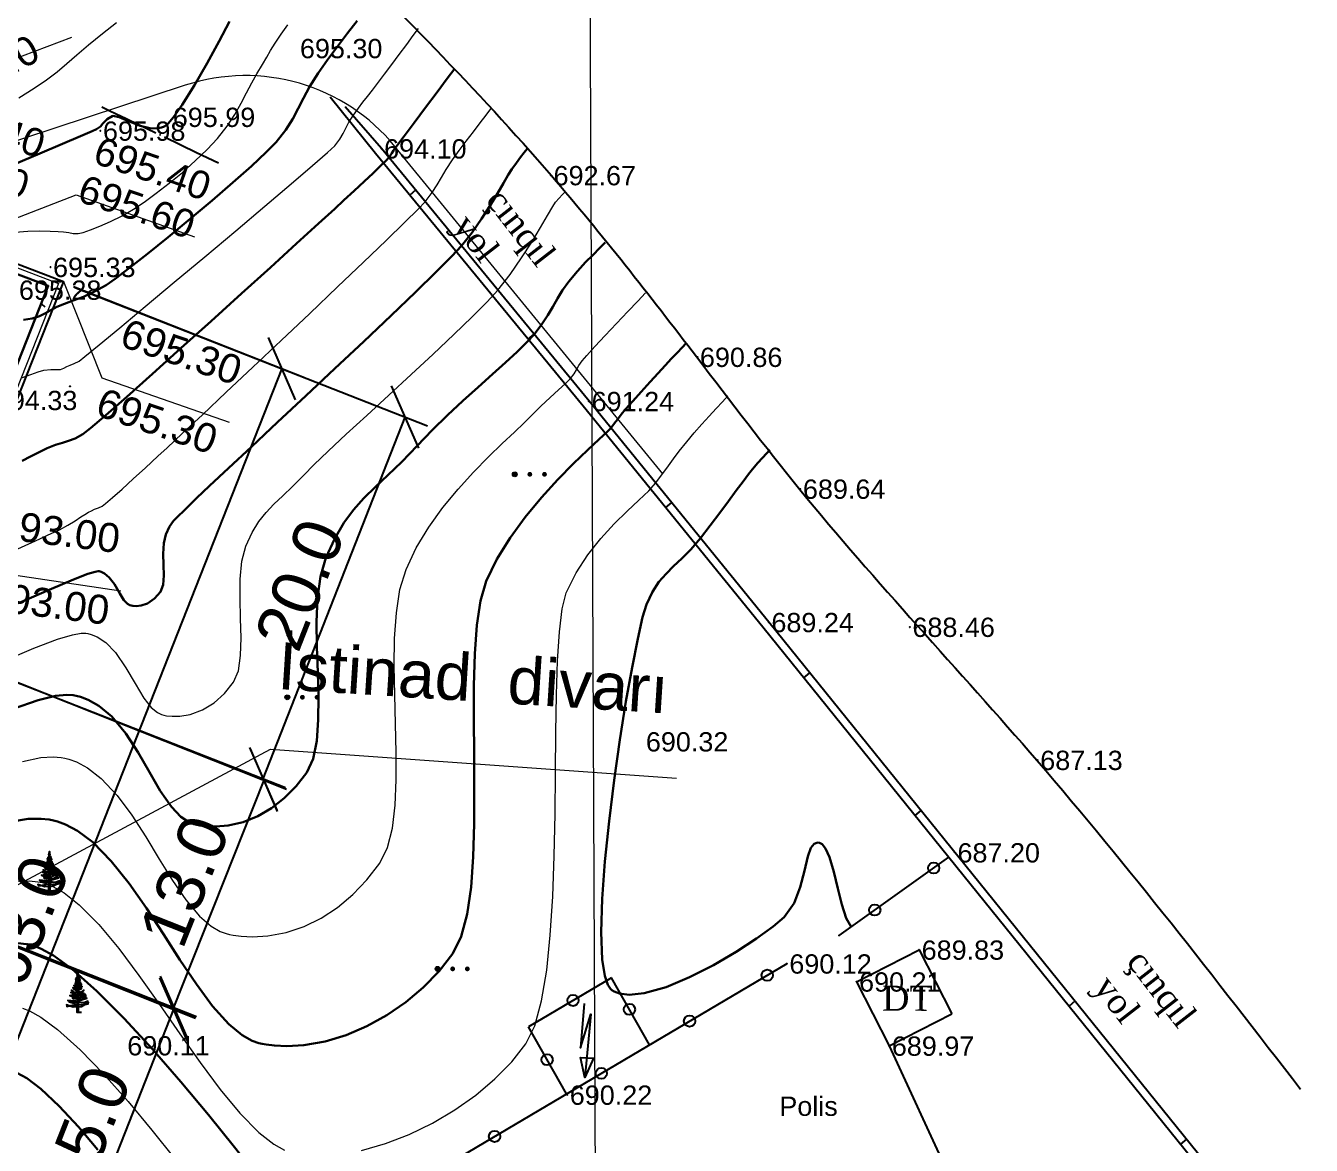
# Model space of a CAD drawing. Header units: feet. Extents: x 3381 to 1374491, y 675186 to 8751562.
# Drawn here: x 688455.3 to 688521.9, y 4376128 to 4376186 of the extents above; entities that cross this region are included whole.
import ezdxf

# ---------------------------------------------------------------- set-up
doc = ezdxf.new("R2010")
doc.units = ezdxf.units.FT
doc.header["$MEASUREMENT"] = 0
doc.header["$PDMODE"] = 34
doc.header["$PDSIZE"] = 0.01
doc.linetypes.add('ACAD_ISO03W100', pattern=[30, 12, -18])
doc.linetypes.add('DASHEDX2', pattern=[38.1, 25.4, -12.7])
doc.layers.get('0').update_dxf_attribs({"linetype": 'CONTINUOUS'})
doc.layers.get('Defpoints').update_dxf_attribs({"linetype": 'CONTINUOUS'})
for name, color, linetype in [('0_Point_Height', 2, 'CONTINUOUS'), ('0_Point_Point', 7, 'CONTINUOUS'), ('Aqaclar', 3, 'CONTINUOUS'), ('col bitkisi', 7, 'CONTINUOUS'), ('Lep-Stolb', 7, 'CONTINUOUS'), ('Yazilar', 7, 'CONTINUOUS')]:
    doc.layers.add(name, color=color, linetype=linetype)
for name, color, linetype, lineweight in [('ANA HORIZONTAL', 24, 'CONTINUOUS', 30), ('HORIZANTAL', 24, 'CONTINUOUS', 13), ('km setka', 170, 'CONTINUOUS', 15), ('kontur', 5, 'CONTINUOUS', 0)]:
    doc.layers.add(name, color=color, linetype=linetype, lineweight=lineweight)
doc.styles.get("Standard").update_dxf_attribs({"font": 'arial.ttf', "height": 2.5})
doc.dimstyles.new('ISO-25', dxfattribs={"dimtxt": 2.5, "dimasz": 2.5, "dimexe": 1.25, "dimexo": 0.625, "dimtad": 1, "dimtxsty": 'Standard', "dimblk": 'OBLIQUE', "dimcen": 2.5, "dimadec": 0, "dimazin": 0, "dimtfac": 1, "dimtmove": 0, "dimatfit": 3, "dimldrblk": 'OBLIQUE', "dimfxl": 1, "dimarcsym": 0})

# ---------------------------------------------------------------- blocks, each defined once
blk = doc.blocks.new('_Oblique')
at = {"color": 0, "linetype": 'ByBlock', "lineweight": -2}
blk.add_line((-0.5, -0.5), (0.5, 0.5), dxfattribs=at)
blk = doc.blocks.new('*D124')
at = {"color": 0, "lineweight": -2, "transparency": 16777216}
for p, q in [((688457.755, 4376172.476), (688469.712, 4376167.76)), ((688468.549, 4376168.219), (688445.411, 4376109.556)), ((688434.617, 4376113.813), (688446.573, 4376109.097))]:
    blk.add_line(p, q, dxfattribs=at)
at = {"layer": 'Defpoints', "color": 0, "lineweight": 13, "transparency": 16777216}
for p in [(688457.174, 4376172.705), (688434.036, 4376114.042), (688445.411, 4376109.556)]:
    blk.add_point(p, dxfattribs=at)
at = {"color": 0, "lineweight": -2, "transparency": 16777216, "xscale": 2.5, "yscale": 2.5, "zscale": 2.5}
for p, rotation in [((688468.549, 4376168.219), 68.47466088882773), ((688445.411, 4376109.556), 248.4746608888277)]:
    blk.add_blockref('_Oblique', p, dxfattribs=dict(at, rotation=rotation))
at = {"color": 0, "lineweight": 18, "transparency": 16777216, "insert": (688455.21, 4376139.585), "char_height": 2.5, "width": 9.62577, "attachment_point": 5, "rotation": 68.47466}
blk.add_mtext('{\\fArial|b0|i0|c238|p34;63.0}', dxfattribs=at)
blk = doc.blocks.new('*D133')
at = {"color": 0, "lineweight": -2, "transparency": 16777216}
for p, q in [((688445.748, 4376141.879), (688464.13, 4376134.645)), ((688462.967, 4376135.103), (688457.364, 4376120.864)), ((688440.145, 4376127.641), (688458.527, 4376120.407))]:
    blk.add_line(p, q, dxfattribs=at)
at = {"layer": 'Defpoints', "color": 0, "lineweight": 13, "transparency": 16777216}
for p in [(688445.166, 4376142.108), (688439.563, 4376127.87), (688457.364, 4376120.864)]:
    blk.add_point(p, dxfattribs=at)
at = {"color": 0, "lineweight": -2, "transparency": 16777216, "xscale": 2.5, "yscale": 2.5, "zscale": 2.5}
for p, rotation in [((688462.967, 4376135.103), 68.51816272199878), ((688457.364, 4376120.864), 248.5181627219987)]:
    blk.add_blockref('_Oblique', p, dxfattribs=dict(at, rotation=rotation))
at = {"color": 0, "lineweight": 13, "transparency": 16777216, "insert": (688458.396, 4376128.68), "char_height": 2.5, "attachment_point": 5, "rotation": 68.51816}
blk.add_mtext('{\\fArial|b0|i0|c238|p34;15.0}', dxfattribs=at)
blk = doc.blocks.new('*D134')
at = {"color": 0, "lineweight": -2, "transparency": 16777216}
for p, q in [((688450.42, 4376153.71), (688468.783, 4376146.423)), ((688462.914, 4376135.02), (688467.621, 4376146.884)), ((688445.712, 4376141.845), (688464.075, 4376134.559))]:
    blk.add_line(p, q, dxfattribs=at)
at = {"layer": 'Defpoints', "color": 0, "lineweight": 13, "transparency": 16777216}
for p in [(688449.839, 4376153.94), (688467.621, 4376146.884), (688445.131, 4376142.076)]:
    blk.add_point(p, dxfattribs=at)
at = {"color": 0, "lineweight": -2, "transparency": 16777216, "xscale": 2.5, "yscale": 2.5, "zscale": 2.5}
for p, rotation in [((688467.621, 4376146.884), 68.35683997486306), ((688462.914, 4376135.02), 248.3568399748631)]:
    blk.add_blockref('_Oblique', p, dxfattribs=dict(at, rotation=rotation))
at = {"color": 0, "lineweight": 13, "transparency": 16777216, "insert": (688463.499, 4376141.654), "char_height": 2.5, "width": 11.27116, "attachment_point": 5, "rotation": 68.35684}
blk.add_mtext('{\\fArial|b0|i0|c238|p34;13.0}', dxfattribs=at)
blk = doc.blocks.new('*D135')
at = {"color": 0, "lineweight": -2, "transparency": 16777216}
for p, q in [((688457.815, 4376172.423), (688476.092, 4376165.254)), ((688467.571, 4376146.957), (688474.928, 4376165.71)), ((688450.459, 4376153.67), (688468.735, 4376146.5))]:
    blk.add_line(p, q, dxfattribs=at)
at = {"layer": 'Defpoints', "color": 0, "lineweight": 13, "transparency": 16777216}
for p in [(688457.234, 4376172.652), (688474.928, 4376165.71), (688449.877, 4376153.898)]:
    blk.add_point(p, dxfattribs=at)
at = {"color": 0, "lineweight": -2, "transparency": 16777216, "xscale": 2.5, "yscale": 2.5, "zscale": 2.5}
for p, rotation in [((688474.928, 4376165.71), 68.5803896214416), ((688467.571, 4376146.957), 248.5803896214416)]:
    blk.add_blockref('_Oblique', p, dxfattribs=dict(at, rotation=rotation))
at = {"color": 0, "lineweight": 13, "transparency": 16777216, "insert": (688469.48, 4376157.028), "char_height": 2.5, "attachment_point": 5, "rotation": 68.58039}
blk.add_mtext('{\\fArial|b0|i0|c238|p34;20.0}', dxfattribs=at)

msp = doc.modelspace()

# ---------------------------------------------------------------- hatches: boundary and pattern name
at = {"lineweight": 25}
h = msp.add_hatch(dxfattribs=at)
h.set_pattern_fill('GRASS', color=3, scale=3)
h.set_pattern_definition([(90, (3257.312, 90.9465), (-2.121320343, 2.121320343), [0.5625, -3.680140689]), (45, (3257.312, 90.9465), (-2.1213203436, 2.1213203436), [0.5625, -2.4375]), (135, (3257.312, 90.9465), (-2.1213203436, -2.1213203436), [0.5625, -2.4375])])
edge = h.paths.add_edge_path()
edge.add_line((688370.972, 4376192.883), (688367.226, 4376165.768))
edge.add_line((688367.226, 4376165.768), (688359.104, 4376166.921))
edge.add_line((688359.104, 4376166.921), (688358.29, 4376161.279))
edge.add_line((688358.29, 4376161.279), (688362.942, 4376160.608))
edge.add_line((688362.942, 4376160.608), (688362.215, 4376155.225))
edge.add_line((688362.215, 4376155.225), (688353.842, 4376156.356))
edge.add_line((688353.842, 4376156.356), (688351.701, 4376140.499))
edge.add_line((688351.701, 4376140.499), (688359.028, 4376139.51))
edge.add_line((688359.028, 4376139.51), (688358.806, 4376137.856))
edge.add_line((688358.806, 4376137.856), (688358.641, 4376136.621))
edge.add_line((688358.641, 4376136.621), (688357.393, 4376127.305))
edge.add_line((688357.393, 4376127.305), (688368.113, 4376125.761))
edge.add_line((688368.113, 4376125.761), (688394.743, 4376122.168))
edge.add_line((688394.743, 4376122.168), (688395.155, 4376125.278))
edge.add_line((688395.155, 4376125.278), (688409.007, 4376123.44))
edge.add_line((688409.007, 4376123.44), (688408.727, 4376121.332))
edge.add_line((688408.727, 4376121.332), (688414.083, 4376120.622))
edge.add_line((688414.083, 4376120.622), (688414.377, 4376122.798))
edge.add_line((688414.377, 4376122.798), (688413.97, 4376122.781))
edge.add_line((688413.97, 4376122.781), (688414.32, 4376125.417))
edge.add_arc((688424.582, 4376125.239), 10.263, 114.23947, 179.00955, ccw=False)
edge.add_line((688420.368, 4376134.598), (688421.162, 4376134.291))
edge.add_line((688421.162, 4376134.291), (688420.81, 4376131.194))
edge.add_line((688420.81, 4376131.194), (688424.134, 4376130.754))
edge.add_line((688424.134, 4376130.754), (688424.539, 4376133.816))
edge.add_line((688424.539, 4376133.816), (688427.07, 4376133.481))
edge.add_line((688427.07, 4376133.481), (688426.677, 4376130.407))
edge.add_line((688426.677, 4376130.407), (688429.987, 4376129.881))
edge.add_line((688429.987, 4376129.881), (688430.614, 4376133.375))
edge.add_line((688430.614, 4376133.375), (688420.865, 4376134.802))
edge.add_arc((688424.412, 4376125.452), 10, 87.49935, 110.7786, ccw=False)
edge.add_line((688424.849, 4376135.442), (688438.494, 4376133.599))
edge.add_line((688438.494, 4376133.599), (688439.147, 4376140.979))
edge.add_line((688439.147, 4376140.979), (688431.877, 4376141.985))
edge.add_line((688431.877, 4376141.985), (688434.289, 4376160.605))
edge.add_line((688434.289, 4376160.605), (688435.87, 4376160.814))
edge.add_line((688435.87, 4376160.814), (688435.274, 4376155.725))
edge.add_line((688435.274, 4376155.725), (688440.454, 4376155.015))
edge.add_line((688440.454, 4376155.015), (688440.103, 4376152.454))
edge.add_line((688440.103, 4376152.454), (688435, 4376153.153))
edge.add_line((688435, 4376153.153), (688434.389, 4376147.785))
edge.add_line((688434.389, 4376147.785), (688439.478, 4376147.068))
edge.add_line((688439.478, 4376147.068), (688439.698, 4376147.068))
edge.add_line((688439.698, 4376147.068), (688440.947, 4376155.512))
edge.add_line((688440.947, 4376155.512), (688441.648, 4376160.251))
edge.add_line((688441.648, 4376160.251), (688436.056, 4376161.23))
edge.add_line((688436.056, 4376161.23), (688434.389, 4376160.836))
edge.add_line((688434.389, 4376160.836), (688434.389, 4376161.792))
edge.add_arc((688437.47, 4376161.114), 3.155, 95.46152, 167.5925, ccw=False)
edge.add_line((688437.17, 4376164.255), (688450.499, 4376162.448))
edge.add_line((688450.499, 4376162.448), (688451.241, 4376167.695))
edge.add_line((688451.241, 4376167.695), (688437.876, 4376169.492))
edge.add_arc((688445.551, 4376167.813), 7.856, 132.71876, 167.65465, ccw=False)
edge.add_line((688440.221, 4376173.584), (688447.845, 4376170.651))
edge.add_line((688447.845, 4376170.651), (688449.599, 4376175.235))
edge.add_line((688449.599, 4376175.235), (688456.71, 4376172.514))
edge.add_line((688456.71, 4376172.514), (688433.781, 4376114.475))
edge.add_line((688433.781, 4376114.475), (688424.852, 4376091.873))
edge.add_line((688424.852, 4376091.873), (688333.257, 4376119.75))
edge.add_line((688333.257, 4376119.75), (688358.491, 4376169.045))
edge.add_line((688358.491, 4376169.045), (688370.795, 4376193.079))
edge.add_line((688370.795, 4376193.079), (688371.065, 4376193.572))
edge.add_line((688371.065, 4376193.572), (688370.972, 4376192.883))
at = {"layer": 'col bitkisi', "ltscale": 1.5}
h = msp.add_hatch(color=256, dxfattribs=at)
edge = h.paths.add_edge_path()
edge.add_arc((688480.609, 4376162.742), 0.125, 0, 360)
h = msp.add_hatch(color=256, dxfattribs=at)
edge = h.paths.add_edge_path()
edge.add_arc((688481.391, 4376162.742), 0.125, 0, 360)
h = msp.add_hatch(color=256, dxfattribs=at)
edge = h.paths.add_edge_path()
edge.add_arc((688482.15, 4376162.742), 0.125, 0, 360)
h = msp.add_hatch(color=256, dxfattribs=at)
edge = h.paths.add_edge_path()
edge.add_arc((688468.827, 4376151.185), 0.125, 0, 360)
h = msp.add_hatch(color=256, dxfattribs=at)
edge = h.paths.add_edge_path()
edge.add_arc((688469.609, 4376151.185), 0.125, 0, 360)
h = msp.add_hatch(color=256, dxfattribs=at)
edge = h.paths.add_edge_path()
edge.add_arc((688470.368, 4376151.185), 0.125, 0, 360)
h = msp.add_hatch(color=256, dxfattribs=at)
edge = h.paths.add_edge_path()
edge.add_arc((688476.611, 4376137.106), 0.125, 0, 360)
h = msp.add_hatch(color=256, dxfattribs=at)
edge = h.paths.add_edge_path()
edge.add_arc((688477.393, 4376137.106), 0.125, 0, 360)
h = msp.add_hatch(color=256, dxfattribs=at)
edge = h.paths.add_edge_path()
edge.add_arc((688478.152, 4376137.106), 0.125, 0, 360)

# ---------------------------------------------------------------- linework, layer by layer
at = {"linetype": 'Continuous'}
for p, q in [((688475.474, 4376177.47), (688475.17, 4376177.211)), ((688481.6, 4376170.01), (688481.295, 4376169.751)), ((688488.728, 4376161.276), (688488.423, 4376161.016)), ((688495.879, 4376152.459), (688495.575, 4376152.199)), ((688501.648, 4376145.316), (688501.343, 4376145.056)), ((688497.414, 4376138.836, 690.322), (688503.093, 4376142.89, 250.259)), ((688498.311, 4376136.44, 690.209), (688501.554, 4376138.094, 689.83)), ((688501.554, 4376138.094, 689.83), (688503.251, 4376134.769, 689.592)), ((688494.698, 4376137.374, 690.121), (688470.548, 4376123.082, 690.108)), ((688485.619, 4376136.649, 690.117), (688481.316, 4376134.102, 690.115)), ((688487.597, 4376133.172, 668.222), (688485.619, 4376136.649, 64.195)), ((688498.311, 4376136.44, 690.209), (688500.008, 4376133.115, 689.971)), ((688500.008, 4376133.115, 689.971), (688503.251, 4376134.769, 689.592)), ((688509.63, 4376135.432), (688509.326, 4376135.173)), ((688483.294, 4376130.625, 681.217), (688481.316, 4376134.102, 77.191)), ((688500.008, 4376133.115, 689.971), (688508.767, 4376114.146, 689.923)), ((688515.404, 4376128.284), (688515.099, 4376128.024))]:
    msp.add_line(p, q, dxfattribs=at)
at = {"color": 7, "lineweight": 25}
msp.add_lwpolyline([(688444.855, 4376177.475), (688457.23, 4376172.739), (688425.088, 4376091.379), (688332.683, 4376119.503), (688375.874, 4376203.875), (688435.714, 4376180.976)], dxfattribs=at)
at = {"color": 1, "lineweight": 0}
msp.add_lwpolyline([(688332.97, 4376119.628), (688375.97, 4376203.628), (688456.97, 4376172.628), (688424.97, 4376091.628)], close=True, dxfattribs=at)
at = {"color": 7, "linetype": 'DASHEDX2', "lineweight": 18, "ltscale": 0.3}
msp.add_lwpolyline([(688468.346, 4376189.389), (688425.628, 4376173.38)], dxfattribs=at)
at = {"color": 7, "lineweight": 18, "elevation": 690.5}
msp.add_lwpolyline([(688488.284, 4376162.772), (688474.405, 4376179.739, 0.310246), (688463.537, 4376182.906), (688443.263, 4376176.23, 0.287294), (688437.836, 4376169.697), (688437.809, 4376169.496)], format="xyb", dxfattribs=at)
at = {"linetype": 'Continuous', "elevation": 687.196}
for points in [[(688517.162, 4376125.47), (688493.459, 4376154.818), (688484.149, 4376166.275), (688473.397, 4376179.369), (688471.043, 4376182.298)], [(688517.483, 4376125.709), (688493.77, 4376155.07), (688484.459, 4376166.528), (688473.705, 4376179.624), (688471.82, 4376181.791)]]:
    msp.add_lwpolyline(points, dxfattribs=at)
at = {"color": 7, "lineweight": 30}
msp.add_lwpolyline([(688444.608, 4376176.979), (688456.444, 4376172.514), (688433.624, 4376114.61)], dxfattribs=at)
at = {"color": 7, "lineweight": 18}
for points in [[(688447.145, 4376173.066), (688457.893, 4376177.223), (688464.027, 4376175.051)], [(688457.229, 4376172.736), (688459.214, 4376167.75), (688465.821, 4376165.44)], [(688449.814, 4376153.941), (688453.118, 4376157.757), (688460.196, 4376156.7)], [(688441.964, 4376134.553), (688467.948, 4376148.486), (688488.981, 4376146.987)]]:
    msp.add_lwpolyline(points, dxfattribs=at)
at = {"color": 1, "linetype": 'Continuous'}
msp.add_lwpolyline([(688484.197, 4376135.304), (688484.023, 4376133.015), (688484.545, 4376134.757), (688484.246, 4376131.474), (688484.023, 4376132.518), (688484.683, 4376132.48), (688484.246, 4376131.474)], dxfattribs=at)
at = {"color": 51, "lineweight": 13, "true_color": 0xf8f6b0}
msp.add_circle((688448.805, 4376201.629), 699.09, dxfattribs=at)
at = {"linetype": 'Continuous'}
for centre in [(688502.313, 4376142.334, 310.647), (688499.262, 4376140.156, 547.109), (688493.688, 4376136.776, 690.12), (688483.628, 4376135.471, 690.116), (688486.553, 4376135.007, 349.405), (688489.667, 4376134.396, 690.118), (688482.285, 4376132.398, 373.182), (688485.095, 4376131.691, 690.116), (688479.565, 4376128.418, 690.113)]:
    msp.add_circle(centre, 0.291, dxfattribs=at)
msp.add_open_spline([(688384.942, 4376325.598), (688386.763, 4376322.128), (688393.069, 4376310.11), (688402.966, 4376292.128), (688416.961, 4376272.864), (688427.732, 4376252.666), (688438.695, 4376234.78), (688447.823, 4376217.377), (688461.238, 4376198.856), (688477.838, 4376184.567), (688489.373, 4376169.73), (688497.303, 4376159.248), (688508.621, 4376147.329), (688516.87, 4376136.637), (688521.314, 4376130.877)], degree=3, knots=[0, 0, 0, 0, 11.75951, 40.72321, 61.46233, 83.054979, 109.290717, 124.392744, 141.962718, 177.533008, 189.558821, 198.276488, 216.955448, 238.768866, 238.768866, 238.768866, 238.768866], dxfattribs=at)
at = {"layer": '0_Point_Point'}
for p in [(688459.141, 4376180.546, 695.976), (688462.236, 4376180.336, 695.988), (688473.705, 4376179.624, 694.101), (688482.484, 4376178.237, 692.669), (688456.555, 4376173.484, 695.334), (688490.066, 4376168.82, 690.862), (688457.569, 4376167.305, 694.334), (688484.459, 4376166.528, 691.244), (688495.402, 4376161.985, 689.636), (688493.77, 4376155.07, 689.236), (688501.074, 4376154.826, 688.463), (688507.696, 4376147.928, 687.128), (688503.409, 4376143.135, 687.196), (688497.414, 4376138.836, 690.322), (688501.554, 4376138.094, 689.83), (688494.698, 4376137.374, 690.121), (688498.311, 4376136.44, 690.209), (688500.008, 4376133.115, 689.971), (688483.323, 4376130.573, 690.218)]:
    msp.add_point(p, dxfattribs=at)
at = {"layer": 'ANA HORIZONTAL', "color": 32, "lineweight": 30}
for points, elevation in [([(688454.662, 4376178.801), (688456.009, 4376179.374), (688457.179, 4376179.87), (688458.104, 4376180.263), (688458.716, 4376180.524), (688458.948, 4376180.625), (688459.049, 4376180.697), (688459.146, 4376180.777), (688459.271, 4376180.922), (688459.497, 4376181.153), (688459.796, 4376181.317), (688460.109, 4376181.252), (688460.603, 4376181.043), (688461.203, 4376180.81), (688461.708, 4376180.687), (688462.075, 4376180.672), (688462.306, 4376180.714), (688462.416, 4376180.753), (688462.486, 4376180.792), (688462.648, 4376180.927), (688462.936, 4376181.257), (688463.386, 4376181.893), (688464.016, 4376182.911), (688464.671, 4376184.057), (688465.297, 4376185.202), (688465.838, 4376186.22)], 696), ([(688455.168, 4376170.753), (688455.617, 4376170.812), (688455.988, 4376170.933), (688456.265, 4376171.074), (688456.538, 4376171.236), (688456.894, 4376171.42), (688457.279, 4376171.576), (688457.74, 4376171.745), (688458.264, 4376171.948), (688458.838, 4376172.21), (688459.448, 4376172.552), (688459.915, 4376172.88), (688460.648, 4376173.439), (688461.581, 4376174.177), (688462.649, 4376175.041), (688463.787, 4376175.98), (688464.93, 4376176.941), (688466.012, 4376177.872), (688466.968, 4376178.721), (688467.733, 4376179.435), (688468.241, 4376179.963), (688468.745, 4376180.605), (688469.106, 4376181.167), (688469.388, 4376181.696), (688469.659, 4376182.237), (688469.982, 4376182.835), (688470.424, 4376183.535), (688470.906, 4376184.218), (688471.427, 4376184.923), (688471.952, 4376185.611), (688472.443, 4376186.24)], 695), ([(688455.096, 4376163.441), (688455.523, 4376163.669), (688455.944, 4376163.88), (688456.394, 4376164.093), (688456.821, 4376164.265), (688457.175, 4376164.374), (688457.499, 4376164.469), (688457.838, 4376164.6), (688458.236, 4376164.814), (688458.636, 4376165.129), (688459.42, 4376165.802), (688460.512, 4376166.764), (688461.836, 4376167.945), (688463.317, 4376169.275), (688464.881, 4376170.686), (688466.45, 4376172.107), (688467.951, 4376173.47), (688469.308, 4376174.704), (688470.445, 4376175.741), (688471.287, 4376176.511), (688471.759, 4376176.944), (688472.287, 4376177.435), (688472.8, 4376177.917), (688473.269, 4376178.36), (688473.66, 4376178.736), (688473.943, 4376179.013), (688474.085, 4376179.161), (688474.177, 4376179.286), (688474.24, 4376179.394), (688474.324, 4376179.526), (688474.498, 4376179.762), (688474.88, 4376180.273), (688475.4, 4376180.968), (688475.99, 4376181.756), (688476.583, 4376182.547), (688477.11, 4376183.25), (688477.503, 4376183.774)], 694), ([(688454.905, 4376156.055), (688456.488, 4376156.756), (688457.756, 4376157.292), (688458.497, 4376157.577), (688458.872, 4376157.694), (688459.027, 4376157.721), (688459.075, 4376157.719), (688459.176, 4376157.69), (688459.361, 4376157.599), (688459.601, 4376157.395), (688459.866, 4376157.041), (688460.148, 4376156.556), (688460.366, 4376156.215), (688460.541, 4376156.029), (688460.67, 4376155.954), (688460.74, 4376155.934), (688460.828, 4376155.92), (688461.004, 4376155.911), (688461.26, 4376155.94), (688461.583, 4376156.053), (688461.95, 4376156.303), (688462.261, 4376156.656), (688462.387, 4376157.007), (688462.424, 4376157.489), (688462.413, 4376158.047), (688462.398, 4376158.627), (688462.422, 4376159.172), (688462.527, 4376159.628), (688462.723, 4376160.029), (688462.936, 4376160.326), (688463.177, 4376160.578), (688463.458, 4376160.843), (688463.79, 4376161.178), (688464.123, 4376161.505), (688464.804, 4376162.15), (688465.772, 4376163.058), (688466.966, 4376164.174), (688468.326, 4376165.444), (688469.789, 4376166.813), (688471.297, 4376168.226), (688472.787, 4376169.629), (688474.199, 4376170.967), (688475.473, 4376172.185), (688476.546, 4376173.23), (688477.358, 4376174.045), (688477.849, 4376174.577), (688478.399, 4376175.28), (688478.895, 4376175.988), (688479.333, 4376176.67), (688479.711, 4376177.297), (688480.026, 4376177.841), (688480.275, 4376178.271), (688480.455, 4376178.558), (688480.695, 4376178.892), (688480.91, 4376179.178), (688481.095, 4376179.418), (688481.245, 4376179.614)], 693), ([(688454.624, 4376150.588), (688455.917, 4376151.043), (688456.815, 4376151.253), (688457.397, 4376151.307), (688457.738, 4376151.288), (688457.893, 4376151.261), (688458.105, 4376151.207), (688458.509, 4376151.058), (688459.067, 4376150.743), (688459.731, 4376150.18), (688460.457, 4376149.306), (688461.097, 4376148.32), (688461.683, 4376147.303), (688462.247, 4376146.339), (688462.822, 4376145.507), (688463.311, 4376144.994), (688463.705, 4376144.725), (688463.985, 4376144.61), (688464.131, 4376144.575), (688464.298, 4376144.546), (688464.629, 4376144.505), (688465.12, 4376144.487), (688465.764, 4376144.538), (688466.545, 4376144.718), (688467.293, 4376145.02), (688468.003, 4376145.436), (688468.667, 4376145.956), (688469.279, 4376146.574), (688469.832, 4376147.281), (688470.165, 4376147.998), (688470.354, 4376148.923), (688470.433, 4376150.01), (688470.438, 4376151.215), (688470.401, 4376152.493), (688470.359, 4376153.799), (688470.346, 4376155.09), (688470.397, 4376156.32), (688470.546, 4376157.444), (688470.827, 4376158.417), (688471.282, 4376159.413), (688471.755, 4376160.225), (688472.257, 4376160.907), (688472.798, 4376161.512), (688473.388, 4376162.093), (688474.038, 4376162.704), (688474.759, 4376163.397), (688475.56, 4376164.225), (688476.331, 4376165.028), (688477.127, 4376165.807), (688477.926, 4376166.556), (688478.707, 4376167.267), (688479.45, 4376167.932), (688480.133, 4376168.545), (688480.736, 4376169.098), (688481.236, 4376169.583), (688481.614, 4376169.994), (688482.016, 4376170.517), (688482.324, 4376170.987), (688482.578, 4376171.425), (688482.817, 4376171.85), (688483.081, 4376172.281), (688483.411, 4376172.74), (688483.856, 4376173.274), (688484.278, 4376173.733), (688484.666, 4376174.126), (688485.008, 4376174.462), (688485.291, 4376174.751)], 692), ([(688454.483, 4376144.72), (688455.395, 4376144.877), (688456.061, 4376144.891), (688456.496, 4376144.845), (688456.71, 4376144.804), (688456.923, 4376144.75), (688457.341, 4376144.598), (688457.955, 4376144.27), (688458.75, 4376143.667), (688459.708, 4376142.692), (688460.633, 4376141.532), (688461.53, 4376140.249), (688462.406, 4376138.909), (688463.265, 4376137.574), (688464.114, 4376136.308), (688464.959, 4376135.175), (688465.804, 4376134.24), (688466.486, 4376133.676), (688467.002, 4376133.383), (688467.348, 4376133.256), (688467.523, 4376133.215), (688467.733, 4376133.178), (688468.159, 4376133.126), (688468.807, 4376133.096), (688469.683, 4376133.145), (688470.785, 4376133.34), (688471.881, 4376133.673), (688472.953, 4376134.132), (688473.987, 4376134.705), (688474.964, 4376135.381), (688475.871, 4376136.147), (688476.689, 4376136.992), (688477.403, 4376137.905), (688477.837, 4376138.786), (688478.143, 4376139.946), (688478.343, 4376141.337), (688478.458, 4376142.91), (688478.508, 4376144.616), (688478.515, 4376146.406), (688478.501, 4376148.232), (688478.485, 4376150.045), (688478.489, 4376151.796), (688478.534, 4376153.436), (688478.642, 4376154.917), (688478.832, 4376156.19), (688479.128, 4376157.206), (688479.676, 4376158.338), (688480.367, 4376159.452), (688481.156, 4376160.526), (688481.997, 4376161.54), (688482.845, 4376162.472), (688483.654, 4376163.299), (688484.379, 4376164.001), (688484.974, 4376164.556), (688485.393, 4376164.941), (688485.591, 4376165.136), (688485.78, 4376165.388), (688485.926, 4376165.591), (688486.12, 4376165.839), (688486.354, 4376166.112), (688486.72, 4376166.527), (688487.162, 4376167.021), (688487.621, 4376167.531), (688488.041, 4376167.992), (688488.404, 4376168.387), (688488.731, 4376168.738), (688489.022, 4376169.046), (688489.274, 4376169.313), (688489.487, 4376169.539)], 691), ([(688498.033, 4376139.278), (688498.032, 4376139.279), (688497.777, 4376139.734), (688497.557, 4376140.438), (688497.352, 4376141.277), (688497.146, 4376142.133), (688496.92, 4376142.891), (688496.712, 4376143.349), (688496.534, 4376143.567), (688496.403, 4376143.639), (688496.334, 4376143.65), (688496.254, 4376143.643), (688496.117, 4376143.58), (688495.953, 4376143.375), (688495.787, 4376142.932), (688495.613, 4376142.189), (688495.403, 4376141.342), (688495.081, 4376140.506), (688494.571, 4376139.794), (688493.991, 4376139.3), (688493.136, 4376138.678), (688492.081, 4376137.99), (688490.899, 4376137.299), (688489.662, 4376136.668), (688488.445, 4376136.161), (688487.321, 4376135.84), (688486.537, 4376135.761), (688486.041, 4376135.825), (688485.764, 4376135.935), (688485.642, 4376136.011), (688485.566, 4376136.08), (688485.432, 4376136.283), (688485.275, 4376136.737), (688485.143, 4376137.596), (688485.089, 4376139.014), (688485.142, 4376140.737), (688485.284, 4376142.68), (688485.495, 4376144.758), (688485.759, 4376146.888), (688486.058, 4376148.983), (688486.372, 4376150.96), (688486.684, 4376152.735), (688486.977, 4376154.222), (688487.231, 4376155.337), (688487.428, 4376155.995), (688487.743, 4376156.653), (688488.081, 4376157.167), (688488.446, 4376157.591), (688488.84, 4376157.976), (688489.266, 4376158.376), (688489.728, 4376158.843), (688490.228, 4376159.43), (688490.739, 4376160.092), (688491.227, 4376160.737), (688491.68, 4376161.345), (688492.087, 4376161.897), (688492.437, 4376162.373), (688492.72, 4376162.751), (688492.925, 4376163.014), (688493.196, 4376163.333), (688493.439, 4376163.603), (688493.648, 4376163.829), (688493.818, 4376164.014)], 690), ([(688454.87, 4376138.434), (688455.307, 4376138.389), (688455.528, 4376138.347), (688455.704, 4376138.3), (688456.082, 4376138.15), (688456.713, 4376137.796), (688457.657, 4376137.106), (688458.966, 4376135.95), (688460.377, 4376134.539), (688461.841, 4376132.949), (688463.313, 4376131.257), (688464.746, 4376129.538), (688466.091, 4376127.871), (688467.304, 4376126.33), (688468.336, 4376124.992), (688469.141, 4376123.933), (688469.672, 4376123.231), (688469.883, 4376122.961), (688470.019, 4376122.877), (688470.138, 4376122.823), (688470.186, 4376122.784)], 690), ([(688454.82, 4376131.725), (688455.329, 4376131.439), (688456.054, 4376130.894), (688457.012, 4376129.996), (688458.005, 4376128.919), (688459.007, 4376127.728)], 689)]:
    msp.add_lwpolyline(points, dxfattribs=dict(at, elevation=elevation))
at = {"layer": 'Aqaclar', "color": 3}
for points in [[(688456.686, 4376141.091), (688456.474, 4376141.083), (688456.478, 4376141.378), (688456.27, 4376141.354), (688456.061, 4376141.429), (688455.91, 4376141.484), (688456.061, 4376141.429), (688455.935, 4376141.403), (688456.061, 4376141.429), (688456.314, 4376141.484), (688456.479, 4376141.491), (688456.478, 4376141.378), (688456.523, 4376141.383), (688456.527, 4376141.085), (688456.523, 4376141.383), (688456.7, 4376141.403), (688456.866, 4376141.496), (688457.034, 4376141.54), (688456.866, 4376141.496), (688457.06, 4376141.605), (688456.866, 4376141.496), (688456.725, 4376141.459), (688456.522, 4376141.489), (688456.523, 4376141.383), (688456.522, 4376141.489), (688456.504, 4376141.492), (688456.479, 4376141.491), (688456.481, 4376141.613), (688456.479, 4376141.613), (688456.308, 4376141.573), (688456.049, 4376141.646), (688456.308, 4376141.573), (688456.479, 4376141.613), (688456.481, 4376141.613), (688456.482, 4376141.66), (688456.472, 4376141.662), (688456.258, 4376141.71), (688456.387, 4376141.681), (688456.314, 4376141.67), (688455.986, 4376141.702), (688456.314, 4376141.67), (688456.387, 4376141.681), (688456.482, 4376141.696), (688456.482, 4376141.66), (688456.482, 4376141.696), (688456.519, 4376141.701), (688456.522, 4376141.489), (688456.52, 4376141.614), (688456.523, 4376141.613), (688456.826, 4376141.581), (688457.028, 4376141.67), (688456.826, 4376141.581), (688456.52, 4376141.614), (688456.519, 4376141.701), (688456.63, 4376141.718), (688456.927, 4376141.929), (688456.665, 4376141.743), (688456.687, 4376141.735), (688456.971, 4376141.832), (688456.687, 4376141.735), (688456.58, 4376141.775), (688456.518, 4376141.785), (688456.519, 4376141.701), (688456.518, 4376141.785), (688456.483, 4376141.79), (688456.482, 4376141.696), (688456.483, 4376141.79), (688456.22, 4376141.832), (688456.483, 4376141.79), (688456.484, 4376141.84), (688456.415, 4376141.84), (688456.093, 4376141.961), (688456.415, 4376141.84), (688456.484, 4376141.84), (688456.485, 4376141.943), (688456.396, 4376141.905), (688456.188, 4376141.953), (688456.396, 4376141.905), (688456.516, 4376141.956), (688456.518, 4376141.84), (688456.484, 4376141.84), (688456.518, 4376141.84), (688456.518, 4376141.785), (688456.518, 4376141.84), (688456.599, 4376141.84), (688456.797, 4376141.973), (688456.889, 4376142.034), (688456.797, 4376141.973), (688456.82, 4376141.969), (688456.914, 4376141.986), (688456.82, 4376141.969), (688456.662, 4376141.994), (688456.634, 4376142.006), (688456.516, 4376141.956), (688456.634, 4376142.006), (688456.813, 4376142.083), (688456.634, 4376142.006), (688456.573, 4376142.035), (688456.681, 4376142.059), (688456.573, 4376142.035), (688456.504, 4376142.067), (688456.515, 4376142.062), (688456.515, 4376142.022), (688456.573, 4376142.035), (688456.515, 4376142.022), (688456.516, 4376141.956), (688456.515, 4376142.022), (688456.486, 4376142.015), (688456.485, 4376141.943), (688456.486, 4376142.015), (688456.39, 4376141.994), (688456.213, 4376142.002), (688456.39, 4376141.994), (688456.486, 4376142.015), (688456.487, 4376142.107), (688456.542, 4376142.099), (688456.514, 4376142.103), (688456.515, 4376142.062), (688456.514, 4376142.103), (688456.487, 4376142.107), (688456.314, 4376142.131), (688456.182, 4376142.237), (688456.314, 4376142.131), (688456.378, 4376142.122), (688456.314, 4376142.083), (688456.144, 4376142.123), (688456.314, 4376142.083), (688456.378, 4376142.122), (688456.488, 4376142.19), (688456.487, 4376142.107), (688456.514, 4376142.103), (688456.514, 4376142.167), (688456.674, 4376142.123), (688456.813, 4376142.245), (688456.674, 4376142.123), (688456.514, 4376142.167), (688456.513, 4376142.247), (688456.7, 4376142.334), (688456.472, 4376142.229), (688456.289, 4376142.293), (688456.472, 4376142.229), (688456.489, 4376142.236), (688456.488, 4376142.19), (688456.49, 4376142.348), (688456.472, 4376142.342), (688456.384, 4376142.334), (688456.239, 4376142.358), (688456.384, 4376142.334), (688456.472, 4376142.342), (688456.49, 4376142.348), (688456.511, 4376142.355), (688456.513, 4376142.247), (688456.511, 4376142.355), (688456.731, 4376142.431), (688456.625, 4376142.395), (688456.7, 4376142.391), (688456.548, 4376142.399), (688456.434, 4376142.455), (688456.491, 4376142.427), (688456.49, 4376142.348), (688456.511, 4376142.355), (688456.51, 4376142.449), (688456.384, 4376142.415), (688456.295, 4376142.488), (688456.384, 4376142.415), (688456.491, 4376142.444), (688456.491, 4376142.427), (688456.491, 4376142.444), (688456.592, 4376142.472), (688456.693, 4376142.553), (688456.592, 4376142.472), (688456.51, 4376142.449), (688456.509, 4376142.49), (688456.542, 4376142.488), (688456.668, 4376142.601), (688456.542, 4376142.488), (688456.509, 4376142.49), (688456.492, 4376142.492), (688456.491, 4376142.444), (688456.492, 4376142.492), (688456.352, 4376142.504), (688456.492, 4376142.492), (688456.492, 4376142.508), (688456.365, 4376142.593), (688456.492, 4376142.508), (688456.494, 4376142.619), (688456.498, 4376142.617), (688456.384, 4376142.666), (688456.498, 4376142.617), (688456.605, 4376142.682), (688456.508, 4376142.623), (688456.509, 4376142.49), (688456.509, 4376142.557), (688456.649, 4376142.65), (688456.509, 4376142.557), (688456.507, 4376142.694), (688456.567, 4376142.706), (688456.624, 4376142.771), (688456.567, 4376142.706), (688456.507, 4376142.694), (688456.494, 4376142.691), (688456.494, 4376142.619), (688456.494, 4376142.691), (688456.453, 4376142.682), (688456.403, 4376142.747), (688456.453, 4376142.682), (688456.494, 4376142.691), (688456.496, 4376142.784), (688456.384, 4376142.812), (688456.516, 4376142.779), (688456.605, 4376142.828), (688456.516, 4376142.779), (688456.506, 4376142.782), (688456.507, 4376142.694), (688456.506, 4376142.782), (688456.505, 4376142.826), (688456.586, 4376142.868), (688456.505, 4376142.826), (688456.504, 4376142.899), (688456.535, 4376142.893), (688456.504, 4376142.899), (688456.453, 4376142.909), (688456.497, 4376142.9), (688456.496, 4376142.784), (688456.496, 4376142.828), (688456.453, 4376142.836), (688456.496, 4376142.828), (688456.497, 4376142.858), (688456.422, 4376142.885), (688456.497, 4376142.858), (688456.497, 4376142.9), (688456.498, 4376142.94), (688456.472, 4376142.949), (688456.504, 4376142.937), (688456.535, 4376142.925), (688456.561, 4376142.893), (688456.548, 4376142.91), (688456.58, 4376142.933), (688456.535, 4376142.901), (688456.548, 4376142.91), (688456.535, 4376142.925), (688456.504, 4376142.937), (688456.504, 4376142.899), (688456.504, 4376142.937), (688456.503, 4376142.999), (688456.542, 4376143.03), (688456.508, 4376143.003), (688456.529, 4376142.99), (688456.508, 4376143.003), (688456.498, 4376143.009), (688456.453, 4376143.038), (688456.498, 4376143.009), (688456.499, 4376143.069), (688456.472, 4376143.103), (688456.499, 4376143.069), (688456.501, 4376143.192), (688456.503, 4376143.007), (688456.503, 4376142.999), (688456.503, 4376143.007), (688456.498, 4376143.009), (688456.498, 4376142.995), (688456.503, 4376142.999), (688456.491, 4376142.99), (688456.498, 4376142.995), (688456.498, 4376142.94)], [(688458.156, 4376134.85), (688457.945, 4376134.842), (688457.948, 4376135.136), (688457.741, 4376135.113), (688457.531, 4376135.188), (688457.38, 4376135.243), (688457.531, 4376135.188), (688457.406, 4376135.162), (688457.531, 4376135.188), (688457.785, 4376135.243), (688457.95, 4376135.25), (688457.948, 4376135.136), (688457.994, 4376135.142), (688457.997, 4376134.844), (688457.994, 4376135.142), (688458.17, 4376135.162), (688458.337, 4376135.255), (688458.505, 4376135.299), (688458.337, 4376135.255), (688458.53, 4376135.364), (688458.337, 4376135.255), (688458.195, 4376135.218), (688457.992, 4376135.248), (688457.994, 4376135.142), (688457.992, 4376135.248), (688457.974, 4376135.251), (688457.95, 4376135.25), (688457.951, 4376135.372), (688457.949, 4376135.372), (688457.778, 4376135.332), (688457.519, 4376135.404), (688457.778, 4376135.332), (688457.949, 4376135.372), (688457.951, 4376135.372), (688457.952, 4376135.418), (688457.943, 4376135.421), (688457.728, 4376135.469), (688457.857, 4376135.44), (688457.785, 4376135.429), (688457.456, 4376135.461), (688457.785, 4376135.429), (688457.857, 4376135.44), (688457.952, 4376135.455), (688457.952, 4376135.418), (688457.952, 4376135.455), (688457.99, 4376135.46), (688457.992, 4376135.248), (688457.991, 4376135.373), (688457.993, 4376135.372), (688458.296, 4376135.34), (688458.499, 4376135.429), (688458.296, 4376135.34), (688457.991, 4376135.373), (688457.99, 4376135.46), (688458.101, 4376135.477), (688458.397, 4376135.688), (688458.135, 4376135.502), (688458.157, 4376135.494), (688458.442, 4376135.591), (688458.157, 4376135.494), (688458.05, 4376135.534), (688457.989, 4376135.544), (688457.99, 4376135.46), (688457.989, 4376135.544), (688457.954, 4376135.549), (688457.952, 4376135.455), (688457.954, 4376135.549), (688457.69, 4376135.591), (688457.954, 4376135.549), (688457.954, 4376135.599), (688457.886, 4376135.599), (688457.564, 4376135.72), (688457.886, 4376135.599), (688457.954, 4376135.599), (688457.955, 4376135.701), (688457.867, 4376135.664), (688457.658, 4376135.712), (688457.867, 4376135.664), (688457.987, 4376135.715), (688457.988, 4376135.599), (688457.954, 4376135.599), (688457.988, 4376135.599), (688457.989, 4376135.544), (688457.988, 4376135.599), (688458.069, 4376135.599), (688458.268, 4376135.732), (688458.36, 4376135.793), (688458.268, 4376135.732), (688458.29, 4376135.728), (688458.385, 4376135.745), (688458.29, 4376135.728), (688458.132, 4376135.753), (688458.105, 4376135.765), (688457.987, 4376135.715), (688458.105, 4376135.765), (688458.284, 4376135.842), (688458.105, 4376135.765), (688458.044, 4376135.794), (688458.151, 4376135.817), (688458.044, 4376135.794), (688457.974, 4376135.826), (688457.985, 4376135.821), (688457.986, 4376135.781), (688458.044, 4376135.794), (688457.986, 4376135.781), (688457.987, 4376135.715), (688457.986, 4376135.781), (688457.956, 4376135.774), (688457.955, 4376135.701), (688457.956, 4376135.774), (688457.861, 4376135.753), (688457.684, 4376135.761), (688457.861, 4376135.753), (688457.956, 4376135.774), (688457.958, 4376135.866), (688458.012, 4376135.858), (688457.985, 4376135.862), (688457.985, 4376135.821), (688457.985, 4376135.862), (688457.958, 4376135.866), (688457.785, 4376135.89), (688457.652, 4376135.996), (688457.785, 4376135.89), (688457.849, 4376135.881), (688457.785, 4376135.842), (688457.614, 4376135.882), (688457.785, 4376135.842), (688457.849, 4376135.881), (688457.959, 4376135.949), (688457.958, 4376135.866), (688457.985, 4376135.862), (688457.984, 4376135.925), (688458.145, 4376135.882), (688458.284, 4376136.004), (688458.145, 4376135.882), (688457.984, 4376135.925), (688457.983, 4376136.006), (688458.17, 4376136.093), (688457.943, 4376135.988), (688457.759, 4376136.052), (688457.943, 4376135.988), (688457.959, 4376135.995), (688457.959, 4376135.949), (688457.961, 4376136.107), (688457.943, 4376136.101), (688457.854, 4376136.093), (688457.709, 4376136.117), (688457.854, 4376136.093), (688457.943, 4376136.101), (688457.961, 4376136.107), (688457.982, 4376136.114), (688457.983, 4376136.006), (688457.982, 4376136.114), (688458.202, 4376136.19), (688458.095, 4376136.153), (688458.17, 4376136.15), (688458.018, 4376136.158), (688457.905, 4376136.214), (688457.962, 4376136.186), (688457.961, 4376136.107), (688457.982, 4376136.114), (688457.98, 4376136.208), (688457.854, 4376136.174), (688457.766, 4376136.247), (688457.854, 4376136.174), (688457.962, 4376136.203), (688457.962, 4376136.186), (688457.962, 4376136.203), (688458.063, 4376136.23), (688458.164, 4376136.311), (688458.063, 4376136.23), (688457.98, 4376136.208), (688457.98, 4376136.249), (688458.012, 4376136.247), (688458.138, 4376136.36), (688458.012, 4376136.247), (688457.98, 4376136.249), (688457.962, 4376136.251), (688457.962, 4376136.203), (688457.962, 4376136.251), (688457.823, 4376136.263), (688457.962, 4376136.251), (688457.963, 4376136.267), (688457.835, 4376136.352), (688457.963, 4376136.267), (688457.964, 4376136.378), (688457.968, 4376136.376), (688457.854, 4376136.425), (688457.968, 4376136.376), (688458.075, 4376136.441), (688457.978, 4376136.382), (688457.98, 4376136.249), (688457.979, 4376136.316), (688458.12, 4376136.409), (688457.979, 4376136.316), (688457.977, 4376136.452), (688458.037, 4376136.465), (688458.094, 4376136.53), (688458.037, 4376136.465), (688457.977, 4376136.452), (688457.965, 4376136.45), (688457.964, 4376136.378), (688457.965, 4376136.45), (688457.924, 4376136.441), (688457.873, 4376136.506), (688457.924, 4376136.441), (688457.965, 4376136.45), (688457.966, 4376136.543), (688457.854, 4376136.571), (688457.987, 4376136.538), (688458.075, 4376136.587), (688457.987, 4376136.538), (688457.976, 4376136.541), (688457.977, 4376136.452), (688457.976, 4376136.541), (688457.976, 4376136.585), (688458.056, 4376136.627), (688457.976, 4376136.585), (688457.975, 4376136.658), (688458.006, 4376136.652), (688457.975, 4376136.658), (688457.924, 4376136.668), (688457.967, 4376136.659), (688457.966, 4376136.543), (688457.967, 4376136.587), (688457.924, 4376136.595), (688457.967, 4376136.587), (688457.967, 4376136.617), (688457.892, 4376136.643), (688457.967, 4376136.617), (688457.967, 4376136.659), (688457.968, 4376136.699), (688457.943, 4376136.708), (688457.974, 4376136.696), (688458.006, 4376136.684), (688458.031, 4376136.652), (688458.018, 4376136.669), (688458.05, 4376136.692), (688458.006, 4376136.66), (688458.018, 4376136.669), (688458.006, 4376136.684), (688457.974, 4376136.696), (688457.975, 4376136.658), (688457.974, 4376136.696), (688457.973, 4376136.758), (688458.012, 4376136.789), (688457.978, 4376136.762), (688458, 4376136.749), (688457.978, 4376136.762), (688457.969, 4376136.768), (688457.924, 4376136.797), (688457.969, 4376136.768), (688457.97, 4376136.828), (688457.943, 4376136.862), (688457.97, 4376136.828), (688457.971, 4376136.951), (688457.973, 4376136.766), (688457.973, 4376136.758), (688457.973, 4376136.766), (688457.969, 4376136.768), (688457.969, 4376136.754), (688457.973, 4376136.758), (688457.962, 4376136.749), (688457.969, 4376136.754), (688457.968, 4376136.699)]]:
    msp.add_lwpolyline(points, dxfattribs=at)
at = {"layer": 'col bitkisi', "lineweight": 13, "ltscale": 1.5}
for centre in [(688480.609, 4376162.742), (688468.827, 4376151.185), (688476.611, 4376137.106)]:
    msp.add_circle(centre, 0.125, dxfattribs=at)
at = {"layer": 'HORIZANTAL', "color": 32, "linetype": 'Continuous', "lineweight": 13}
for points, elevation in [([(688454.926, 4376182.261), (688455.719, 4376182.749), (688456.358, 4376183.189), (688456.901, 4376183.607), (688457.404, 4376184.03), (688457.925, 4376184.485), (688458.52, 4376184.997), (688459.246, 4376185.594), (688459.974, 4376186.169)], 696.5), ([(688454.721, 4376175.288), (688455.391, 4376175.346), (688456.011, 4376175.36), (688456.547, 4376175.348), (688456.963, 4376175.325), (688457.224, 4376175.31), (688457.504, 4376175.271), (688457.727, 4376175.221), (688457.997, 4376175.223), (688458.243, 4376175.284), (688458.626, 4376175.413), (688459.114, 4376175.603), (688459.672, 4376175.85), (688460.265, 4376176.148), (688460.859, 4376176.491), (688461.408, 4376176.855), (688462.034, 4376177.308), (688462.706, 4376177.828), (688463.39, 4376178.393), (688464.055, 4376178.983), (688464.67, 4376179.577), (688465.202, 4376180.152), (688465.704, 4376180.79), (688466.107, 4376181.397), (688466.436, 4376181.973), (688466.719, 4376182.516), (688466.981, 4376183.026), (688467.249, 4376183.5), (688467.536, 4376183.981), (688467.759, 4376184.365), (688467.964, 4376184.716), (688468.197, 4376185.093), (688468.507, 4376185.558), (688468.852, 4376186.033)], 695.5), ([(688455.057, 4376167.738), (688455.531, 4376167.924), (688455.921, 4376168.061), (688456.207, 4376168.14), (688456.568, 4376168.177), (688456.873, 4376168.17), (688457.083, 4376168.179), (688457.244, 4376168.244), (688457.401, 4376168.331), (688457.571, 4376168.397), (688457.789, 4376168.482), (688458.038, 4376168.613), (688458.343, 4376168.855), (688459.072, 4376169.453), (688460.142, 4376170.339), (688461.468, 4376171.442), (688462.968, 4376172.693), (688464.557, 4376174.023), (688466.152, 4376175.363), (688467.669, 4376176.642), (688469.024, 4376177.793), (688470.133, 4376178.745), (688470.913, 4376179.428), (688471.28, 4376179.775), (688471.54, 4376180.111), (688471.717, 4376180.404), (688471.86, 4376180.686), (688472.021, 4376180.993), (688472.249, 4376181.36), (688472.507, 4376181.726), (688472.741, 4376182.035), (688472.974, 4376182.332), (688473.233, 4376182.66), (688473.543, 4376183.063), (688473.864, 4376183.49), (688474.235, 4376183.986), (688474.628, 4376184.51), (688475.011, 4376185.024), (688475.355, 4376185.485), (688475.631, 4376185.854)], 694.5), ([(688454.518, 4376158.728), (688455.774, 4376159.293), (688456.634, 4376159.684), (688457.023, 4376159.866), (688457.456, 4376160.104), (688457.83, 4376160.336), (688458.13, 4376160.533), (688458.342, 4376160.667), (688458.53, 4376160.772), (688458.683, 4376160.854), (688458.84, 4376160.93), (688459.042, 4376161), (688459.234, 4376161.084), (688459.415, 4376161.228), (688459.772, 4376161.539), (688460.264, 4376161.978), (688460.848, 4376162.506), (688461.483, 4376163.086), (688462.126, 4376163.678), (688462.596, 4376164.116), (688463.382, 4376164.852), (688464.425, 4376165.832), (688465.667, 4376167.001), (688467.046, 4376168.302), (688468.506, 4376169.681), (688469.985, 4376171.083), (688471.425, 4376172.451), (688472.767, 4376173.732), (688473.952, 4376174.869), (688474.919, 4376175.808), (688475.611, 4376176.493), (688475.967, 4376176.869), (688476.333, 4376177.343), (688476.594, 4376177.742), (688476.815, 4376178.123), (688477.058, 4376178.538), (688477.39, 4376179.042), (688477.736, 4376179.525), (688478.1, 4376180.018), (688478.465, 4376180.501), (688478.811, 4376180.955), (688479.12, 4376181.359), (688479.374, 4376181.694)], 693.5), ([(688454.253, 4376153.106), (688455.7, 4376153.73), (688456.919, 4376154.193), (688457.698, 4376154.423), (688458.153, 4376154.501), (688458.388, 4376154.504), (688458.484, 4376154.49), (688458.657, 4376154.444), (688458.982, 4376154.31), (688459.419, 4376154.019), (688459.925, 4376153.499), (688460.464, 4376152.717), (688460.94, 4376151.891), (688461.398, 4376151.132), (688461.781, 4376150.647), (688462.093, 4376150.391), (688462.317, 4376150.285), (688462.436, 4376150.254), (688462.576, 4376150.231), (688462.855, 4376150.203), (688463.267, 4376150.208), (688463.801, 4376150.299), (688464.438, 4376150.537), (688465.032, 4376150.903), (688465.571, 4376151.384), (688466.046, 4376151.969), (688466.295, 4376152.558), (688466.41, 4376153.342), (688466.433, 4376154.264), (688466.407, 4376155.27), (688466.376, 4376156.304), (688466.382, 4376157.311), (688466.468, 4376158.236), (688466.677, 4376159.023), (688467.007, 4376159.733), (688467.354, 4376160.298), (688467.726, 4376160.768), (688468.135, 4376161.193), (688468.589, 4376161.624), (688469.099, 4376162.11), (688469.675, 4376162.701), (688470.197, 4376163.231), (688470.948, 4376163.95), (688471.879, 4376164.819), (688472.94, 4376165.797), (688474.078, 4376166.843), (688475.245, 4376167.917), (688476.39, 4376168.978), (688477.461, 4376169.986), (688478.409, 4376170.901), (688479.182, 4376171.68), (688479.731, 4376172.285), (688480.372, 4376173.107), (688480.964, 4376173.956), (688481.494, 4376174.781), (688481.948, 4376175.533), (688482.312, 4376176.161), (688482.574, 4376176.617), (688482.718, 4376176.848), (688482.903, 4376177.063), (688483.066, 4376177.228), (688483.193, 4376177.356)], 692.5), ([(688455.101, 4376147.855), (688456.05, 4376148.059), (688456.704, 4376148.1), (688457.109, 4376148.068), (688457.301, 4376148.033), (688457.506, 4376147.981), (688457.903, 4376147.838), (688458.471, 4376147.533), (688459.182, 4376146.98), (688460.005, 4376146.099), (688460.771, 4376145.066), (688461.496, 4376143.944), (688462.193, 4376142.796), (688462.88, 4376141.687), (688463.572, 4376140.679), (688464.283, 4376139.835), (688464.877, 4376139.321), (688465.342, 4376139.051), (688465.663, 4376138.933), (688465.827, 4376138.895), (688466.029, 4376138.859), (688466.432, 4376138.807), (688467.03, 4376138.774), (688467.815, 4376138.814), (688468.774, 4376138.99), (688469.699, 4376139.301), (688470.586, 4376139.738), (688471.428, 4376140.293), (688472.218, 4376140.959), (688472.95, 4376141.729), (688473.617, 4376142.593), (688474.014, 4376143.393), (688474.271, 4376144.405), (688474.415, 4376145.59), (688474.473, 4376146.911), (688474.47, 4376148.33), (688474.433, 4376149.808), (688474.389, 4376151.309), (688474.364, 4376152.793), (688474.384, 4376154.224), (688474.475, 4376155.562), (688474.664, 4376156.771), (688474.978, 4376157.812), (688475.509, 4376158.927), (688476.159, 4376160), (688476.892, 4376161.018), (688477.673, 4376161.972), (688478.469, 4376162.852), (688479.244, 4376163.645), (688479.964, 4376164.342), (688480.594, 4376164.932), (688481.099, 4376165.404), (688481.446, 4376165.748), (688481.956, 4376166.269), (688482.445, 4376166.725), (688482.884, 4376167.116), (688483.244, 4376167.442), (688483.496, 4376167.702), (688483.68, 4376167.951), (688483.804, 4376168.163), (688483.925, 4376168.376), (688484.104, 4376168.632), (688484.344, 4376168.907), (688484.761, 4376169.361), (688485.295, 4376169.931), (688485.886, 4376170.557), (688486.472, 4376171.175), (688486.994, 4376171.725), (688487.389, 4376172.145)], 691.5), ([(688472.678, 4376127.694), (688473.908, 4376128.046), (688475.136, 4376128.523), (688476.341, 4376129.112), (688477.498, 4376129.797), (688478.585, 4376130.564), (688479.578, 4376131.4), (688480.453, 4376132.289), (688481.188, 4376133.217), (688481.647, 4376134.156), (688482.001, 4376135.45), (688482.264, 4376137.038), (688482.451, 4376138.861), (688482.575, 4376140.857), (688482.653, 4376142.965), (688482.696, 4376145.125), (688482.721, 4376147.276), (688482.742, 4376149.358), (688482.772, 4376151.309), (688482.827, 4376153.07), (688482.919, 4376154.579), (688483.065, 4376155.777), (688483.278, 4376156.601), (688483.784, 4376157.634), (688484.393, 4376158.573), (688485.065, 4376159.418), (688485.758, 4376160.171), (688486.43, 4376160.833), (688487.041, 4376161.405), (688487.547, 4376161.888), (688487.909, 4376162.283), (688488.286, 4376162.777), (688488.577, 4376163.177), (688488.84, 4376163.544), (688489.135, 4376163.94), (688489.522, 4376164.426), (688489.909, 4376164.885), (688490.303, 4376165.334), (688490.689, 4376165.761), (688491.051, 4376166.156), (688491.374, 4376166.507), (688491.642, 4376166.802)], 690.5), ([(688454.801, 4376141.646), (688455.462, 4376141.663), (688455.9, 4376141.617), (688456.119, 4376141.576), (688456.305, 4376141.527), (688456.682, 4376141.382), (688457.259, 4376141.055), (688458.047, 4376140.434), (688459.059, 4376139.408), (688460.094, 4376138.161), (688461.143, 4376136.759), (688462.2, 4376135.263), (688463.258, 4376133.739), (688464.309, 4376132.249), (688465.347, 4376130.857), (688466.364, 4376129.626), (688467.353, 4376128.619), (688468.12, 4376128.019), (688468.677, 4376127.709)], 690.5), ([(688455.109, 4376135.073), (688455.472, 4376134.931), (688456.064, 4376134.602), (688456.926, 4376133.968), (688458.092, 4376132.917), (688459.322, 4376131.647), (688460.576, 4376130.231), (688461.816, 4376128.743), (688463.004, 4376127.255)], 689.5)]:
    msp.add_lwpolyline(points, dxfattribs=dict(at, elevation=elevation))
at = {"layer": 'km setka', "flags": 128}
msp.add_lwpolyline([(688484.389, 4376212.141), (688485.111, 4376051.567)], dxfattribs=at)
at = {"layer": 'Lep-Stolb', "color": 1}
for p, q in [((688459.221, 4376181.786, 695.988), (688460.348, 4376181.244, 695.988)), ((688460.123, 4376181.352, 695.988), (688462.011, 4376180.444, 695.988)), ((688462.461, 4376180.228, 695.988), (688464.126, 4376179.428, 695.988)), ((688464.126, 4376179.428, 695.988), (688465.264, 4376178.88, 695.988))]:
    msp.add_line(p, q, dxfattribs=at)

# ---------------------------------------------------------------- texts
at = {"lineweight": 9, "attachment_point": 1}
for s, insert, char_height, width, rotation in [('{\\fArial|b0|i0|c238|p34;\\H0.56678x;22.0} ', (688451.839, 4376183.679, 697), 2.64651, 8.22644, 28.18317), ('{\\fArial|b0|i0|c238|p34;\\H0.48524x;695.40} ', (688450.566, 4376182.493), 2.98821, 13.1245, 341.0644), ('{\\fArial|b0|i0|c238|p34;\\H0.48524x;696.20} ', (688449.745, 4376180.349), 2.98821, 13.1245, 341.0644), ('{\\fArial|b0|i0|c238|p34;\\H0.48524x;695.40} ', (688459.151, 4376180.282), 2.98821, 13.1245, 341.0644), ('{\\fArial|b0|i0|c238|p34;\\H0.48524x;695.60} ', (688458.337, 4376178.304), 2.98821, 13.1245, 341.0644), ('{\\fArial|b0|i0|c238|p34;\\H0.50197x;695.30} ', (688460.555, 4376170.839), 2.98821, 13.1245, 341.0644), ('{\\fArial|b0|i0|c238|p34;695.30}', (688459.295, 4376167.257), 1.5, 13.1245, 341.0644), ('{\\fArial|b0|i0|c238|p34;\\H0.50197x;693.00} ', (688453.88, 4376160.93, 2), 2.98821, 13.1245, 352.95791), ('{\\fArial|b0|i0|c238|p34;693.00} ', (688453.329, 4376157.207, 2), 1.5, 13.1245, 352.95791), ('{\\fArial|b0|i0|c238|p34;\\H0.50197x;İstinad  divarı} ', (688468.431, 4376154.05), 4.85708, 21.33276, 356.39292)]:
    msp.add_mtext(s, dxfattribs=dict(at, insert=insert, char_height=char_height, width=width, rotation=rotation))
at = {"layer": '0_Point_Height', "color": 0}
for s, p in [('695.30', (688469.48, 4376184.309, 695.296)), ('695.99', (688462.893, 4376180.745, 695.988)), ('695.98', (688459.277, 4376180.032, 695.976)), ('694.10', (688473.841, 4376179.11, 694.101)), ('692.67', (688482.62, 4376177.723, 692.669)), ('695.33', (688456.691, 4376172.97, 695.334)), ('695.33', (688456.691, 4376172.966, 695.334)), ('695.28', (688454.923, 4376171.788, 695.283)), ('690.86', (688490.202, 4376168.306, 690.862)), ('694.33', (688453.677, 4376166.07, 694.334)), ('691.24', (688484.595, 4376166.014, 691.244)), ('689.64', (688495.538, 4376161.471, 689.636)), ('689.24', (688493.906, 4376154.556, 689.236)), ('688.46', (688501.21, 4376154.312, 688.463)), ('690.32', (688487.402, 4376148.374, 690.322)), ('687.13', (688507.832, 4376147.414, 687.128)), ('687.20', (688503.545, 4376142.621, 687.196)), ('689.83', (688501.69, 4376137.58, 689.83)), ('690.12', (688494.834, 4376136.86, 690.121)), ('690.21', (688498.447, 4376135.926, 690.209)), ('690.11', (688460.536, 4376132.62, 690.108)), ('689.97', (688500.144, 4376132.601, 689.971)), ('690.22', (688483.459, 4376130.059, 690.218))]:
    msp.add_text(s, height=1, dxfattribs=at).set_placement(p)
at = {"layer": 'kontur', "color": 0, "linetype": 'ACAD_ISO03W100', "lineweight": 0, "ltscale": 0.35, "insert": (688494.316, 4376130.487), "char_height": 1, "attachment_point": 1}
msp.add_mtext_dynamic_manual_height_columns('Polis', width=10.61016, gutter_width=12.5, heights=[0], dxfattribs=at)
at = {"layer": 'Yazilar', "char_height": 1.3, "width": 0.10588, "attachment_point": 1}
for s, insert, rotation in [('{\\fTimes New Roman|b0|i0|c238|p18;çınqıl yol}', (688480.075, 4376177.724), 307.83473), ('{\\fTimes New Roman|b0|i0|c238|p18;çınqıl yol}', (688513.274, 4376138.27), 307.83473), ('{\\fTimes New Roman|b0|i0|c0|p18;DT}', (688499.644, 4376136.24), 359.75118)]:
    msp.add_mtext(s, dxfattribs=dict(at, insert=insert, rotation=rotation))

# ---------------------------------------------------------------- dimensions: what is measured, and where the dimension line sits
at = {"color": 7, "lineweight": 18}
dim = msp.add_aligned_dim(p1=(688457.174, 4376172.705), p2=(688434.036, 4376114.042), distance=12.227, text='{\\fArial|b0|i0|c238|p34;63.0}', dimstyle='ISO-25', dxfattribs=at)
dim.commit()
dim.dimension.update_dxf_attribs({"geometry": '*D124', "text_midpoint": (688455.21, 4376139.585)})
at = {"color": 7, "lineweight": 13}
for p1, p2, distance, text, picture, middle in [((688449.877, 4376153.898), (688457.234, 4376172.652), -19.008, '{\\fArial|b0|i0|c238|p34;20.0}', '*D135', (688469.48, 4376157.028)), ((688445.131, 4376142.076), (688449.839, 4376153.94), -19.131, '{\\fArial|b0|i0|c238|p34;13.0}', '*D134', (688463.499, 4376141.654)), ((688445.166, 4376142.108), (688439.563, 4376127.87), 19.13, '{\\fArial|b0|i0|c238|p34;15.0}', '*D133', (688458.396, 4376128.68))]:
    dim = msp.add_aligned_dim(p1=p1, p2=p2, distance=distance, text=text, dimstyle='ISO-25', dxfattribs=at)
    dim.commit()
    dim.dimension.update_dxf_attribs({"geometry": picture, "text_midpoint": middle})

doc.saveas('drawing.dxf')
